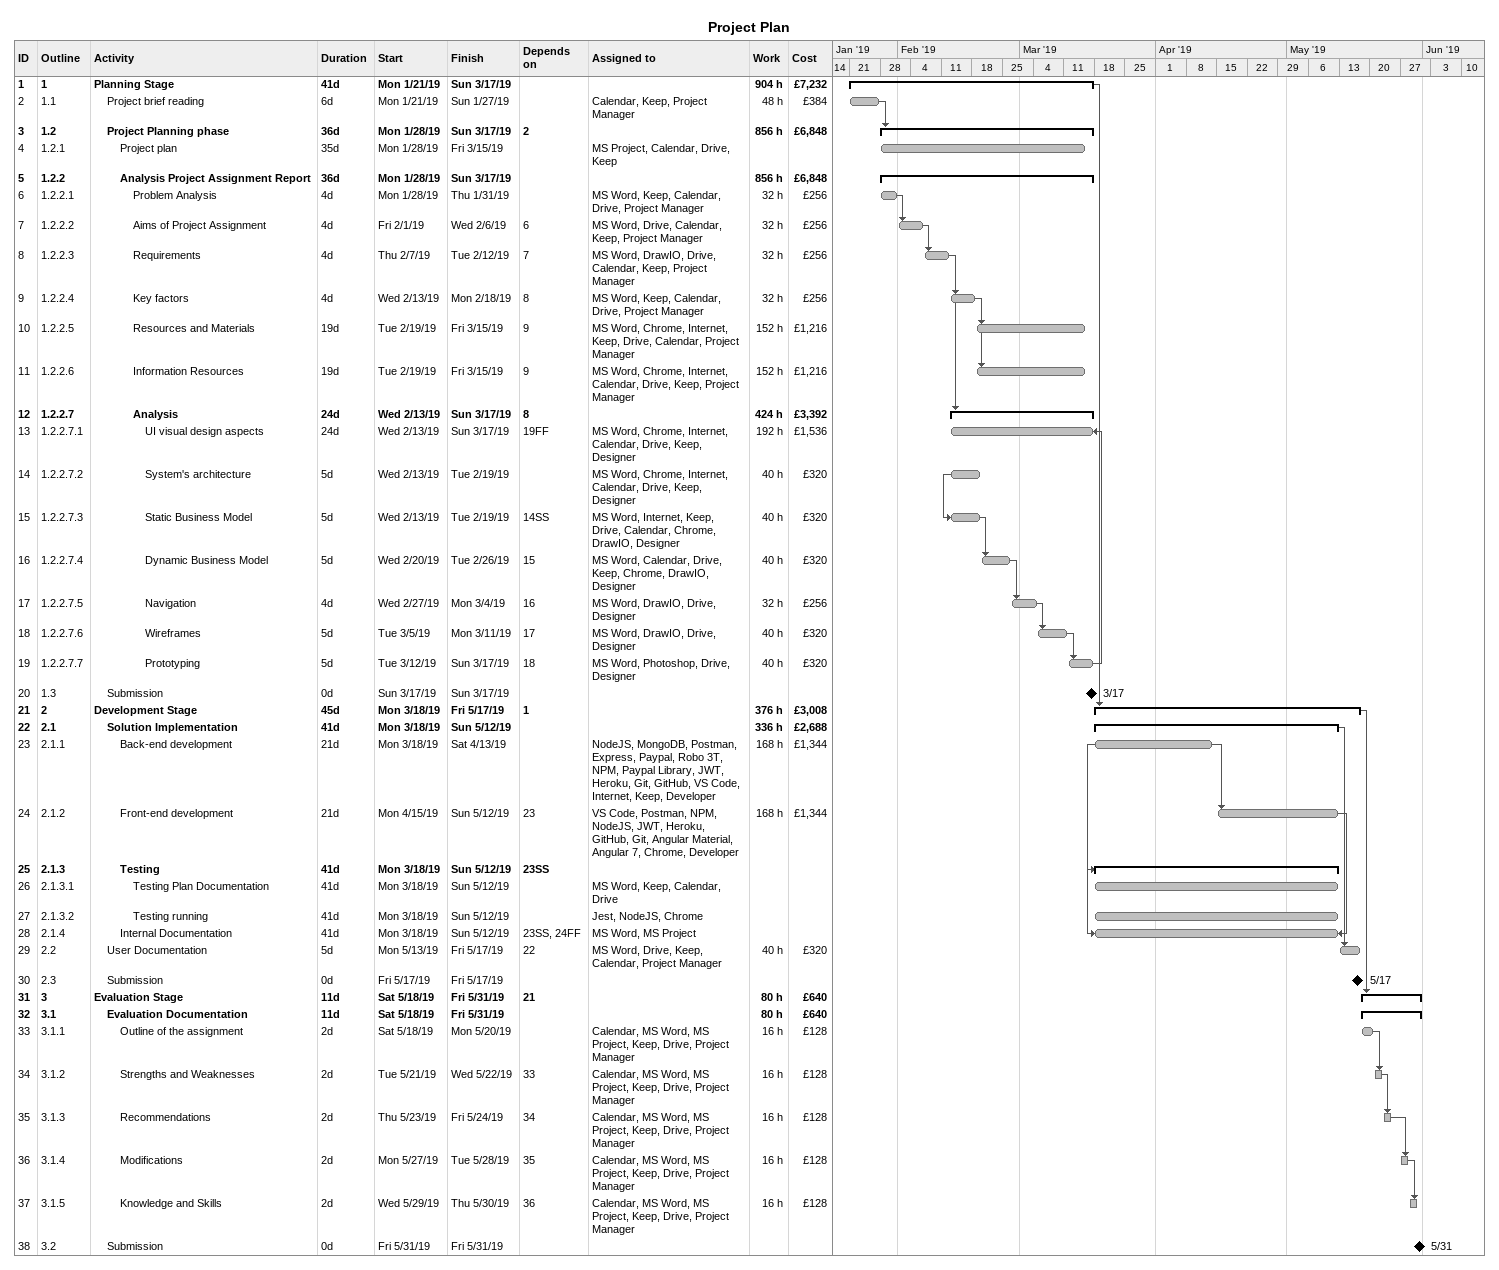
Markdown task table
Project Plan

| ID | WBS | Task | Duration | Start | Finish | Predecessors | Resources | Work (h) | Cost (£) |
|---|---|---|---|---|---|---|---|---|---|
| 1 | 1 | **Planning Stage** | 41d | 2019-01-21 | 2019-03-17 |  |  | 904 | 7232 |
| 2 | 1.1 | Project brief reading | 6d | 2019-01-21 | 2019-01-27 |  | Calendar, Keep, Project Manager | 48 | 384 |
| 3 | 1.2 | **Project Planning phase** | 36d | 2019-01-28 | 2019-03-17 | 2 |  | 856 | 6848 |
| 4 | 1.2.1 | Project plan | 35d | 2019-01-28 | 2019-03-15 |  | MS Project, Calendar, Drive, Keep |  |  |
| 5 | 1.2.2 | **Analysis Project Assignment Report** | 36d | 2019-01-28 | 2019-03-17 |  |  | 856 | 6848 |
| 6 | 1.2.2.1 | Problem Analysis | 4d | 2019-01-28 | 2019-01-31 |  | MS Word, Keep, Calendar, Drive, Project Manager | 32 | 256 |
| 7 | 1.2.2.2 | Aims of Project Assignment | 4d | 2019-02-01 | 2019-02-06 | 6 | MS Word, Drive, Calendar, Keep, Project Manager | 32 | 256 |
| 8 | 1.2.2.3 | Requirements | 4d | 2019-02-07 | 2019-02-12 | 7 | MS Word, DrawIO, Drive, Calendar, Keep, Project Manager | 32 | 256 |
| 9 | 1.2.2.4 | Key factors | 4d | 2019-02-13 | 2019-02-18 | 8 | MS Word, Keep, Calendar, Drive, Project Manager | 32 | 256 |
| 10 | 1.2.2.5 | Resources and Materials | 19d | 2019-02-19 | 2019-03-15 | 9 | MS Word, Chrome, Internet, Keep, Drive, Calendar, Project Manager | 152 | 1216 |
| 11 | 1.2.2.6 | Information Resources | 19d | 2019-02-19 | 2019-03-15 | 9 | MS Word, Chrome, Internet, Calendar, Drive, Keep, Project Manager | 152 | 1216 |
| 12 | 1.2.2.7 | **Analysis** | 24d | 2019-02-13 | 2019-03-17 | 8 |  | 424 | 3392 |
| 13 | 1.2.2.7.1 | UI visual design aspects | 24d | 2019-02-13 | 2019-03-17 | 19FF | MS Word, Chrome, Internet, Calendar, Drive, Keep, Designer | 192 | 1536 |
| 14 | 1.2.2.7.2 | System's architecture | 5d | 2019-02-13 | 2019-02-19 |  | MS Word, Chrome, Internet, Calendar, Drive, Keep, Designer | 40 | 320 |
| 15 | 1.2.2.7.3 | Static Business Model | 5d | 2019-02-13 | 2019-02-19 | 14SS | MS Word, Internet, Keep, Drive, Calendar, Chrome, DrawIO, Designer | 40 | 320 |
| 16 | 1.2.2.7.4 | Dynamic Business Model | 5d | 2019-02-20 | 2019-02-26 | 15 | MS Word, Calendar, Drive, Keep, Chrome, DrawIO, Designer | 40 | 320 |
| 17 | 1.2.2.7.5 | Navigation | 4d | 2019-02-27 | 2019-03-04 | 16 | MS Word, DrawIO, Drive, Designer | 32 | 256 |
| 18 | 1.2.2.7.6 | Wireframes | 5d | 2019-03-05 | 2019-03-11 | 17 | MS Word, DrawIO, Drive, Designer | 40 | 320 |
| 19 | 1.2.2.7.7 | Prototyping | 5d | 2019-03-12 | 2019-03-17 | 18 | MS Word, Photoshop, Drive, Designer | 40 | 320 |
| 20 | 1.3 | Submission | 0d | 2019-03-17 | 2019-03-17 |  |  |  |  |
| 21 | 2 | **Development Stage** | 45d | 2019-03-18 | 2019-05-17 | 1 |  | 376 | 3008 |
| 22 | 2.1 | **Solution Implementation** | 41d | 2019-03-18 | 2019-05-12 |  |  | 336 | 2688 |
| 23 | 2.1.1 | Back-end development | 21d | 2019-03-18 | 2019-04-13 |  | NodeJS, MongoDB, Postman, Express, Paypal, Robo 3T, NPM, Paypal Library, JWT, Heroku, Git, GitHub, VS Code, Internet, Keep, Developer | 168 | 1344 |
| 24 | 2.1.2 | Front-end development | 21d | 2019-04-15 | 2019-05-12 | 23 | VS Code, Postman, NPM, NodeJS, JWT, Heroku, GitHub, Git, Angular Material, Angular 7, Chrome, Developer | 168 | 1344 |
| 25 | 2.1.3 | **Testing** | 41d | 2019-03-18 | 2019-05-12 | 23SS |  |  |  |
| 26 | 2.1.3.1 | Testing Plan Documentation | 41d | 2019-03-18 | 2019-05-12 |  | MS Word, Keep, Calendar, Drive |  |  |
| 27 | 2.1.3.2 | Testing running | 41d | 2019-03-18 | 2019-05-12 |  | Jest, NodeJS, Chrome |  |  |
| 28 | 2.1.4 | Internal Documentation | 41d | 2019-03-18 | 2019-05-12 | 23SS, 24FF | MS Word, MS Project |  |  |
| 29 | 2.2 | User Documentation | 5d | 2019-05-13 | 2019-05-17 | 22 | MS Word, Drive, Keep, Calendar, Project Manager | 40 | 320 |
| 30 | 2.3 | Submission | 0d | 2019-05-17 | 2019-05-17 |  |  |  |  |
| 31 | 3 | **Evaluation Stage** | 11d | 2019-05-18 | 2019-05-31 | 21 |  | 80 | 640 |
| 32 | 3.1 | **Evaluation Documentation** | 11d | 2019-05-18 | 2019-05-31 |  |  | 80 | 640 |
| 33 | 3.1.1 | Outline of the assignment | 2d | 2019-05-18 | 2019-05-20 |  | Calendar, MS Word, MS Project, Keep, Drive, Project Manager | 16 | 128 |
| 34 | 3.1.2 | Strengths and Weaknesses | 2d | 2019-05-21 | 2019-05-22 | 33 | Calendar, MS Word, MS Project, Keep, Drive, Project Manager | 16 | 128 |
| 35 | 3.1.3 | Recommendations | 2d | 2019-05-23 | 2019-05-24 | 34 | Calendar, MS Word, MS Project, Keep, Drive, Project Manager | 16 | 128 |
| 36 | 3.1.4 | Modifications | 2d | 2019-05-27 | 2019-05-28 | 35 | Calendar, MS Word, MS Project, Keep, Drive, Project Manager | 16 | 128 |
| 37 | 3.1.5 | Knowledge and Skills | 2d | 2019-05-29 | 2019-05-30 | 36 | Calendar, MS Word, MS Project, Keep, Drive, Project Manager | 16 | 128 |
| 38 | 3.2 | Submission | 0d | 2019-05-31 | 2019-05-31 |  |  |  |  |
